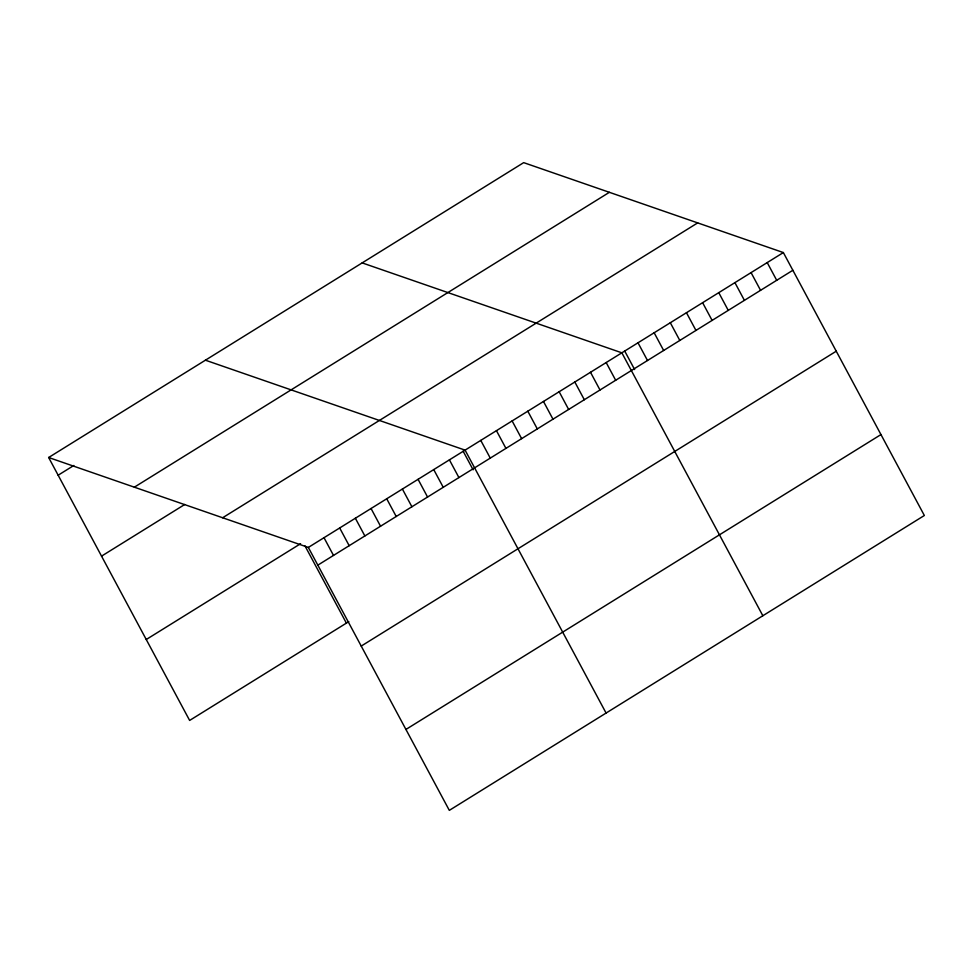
<?xml version="1.0" encoding="UTF-8"?>
<svg xmlns="http://www.w3.org/2000/svg" width="973" height="973" viewBox="0 0 973 973"><rect width="100%" height="100%" fill="white"/><g stroke="black" fill="none" stroke-linecap="round" stroke-linejoin="round"><path stroke-width="1.46" d="M48.65 457.505L523.681 162.637L783.362 252.566L924.35 515.495L449.319 810.363L308.332 547.434L48.65 457.505L189.638 720.434L348.808 621.625M58.149 475.213L73.826 465.483M134.347 487.181L609.378 192.313M101.533 556.142L184.736 504.488M222.635 517.758L697.677 222.89M146.242 639.516L300.596 543.7M308.332 547.434L783.362 252.566M317.83 565.155L792.861 270.275M361.226 646.072L836.257 351.204M405.923 729.446L880.954 434.578M362.175 262.892L621.856 352.822L762.844 615.751M205.412 360.192L465.094 450.134L606.082 713.063M767.223 262.588L776.709 280.309M751.071 272.622L760.57 290.331M734.919 282.644L744.418 300.353M718.767 292.666L728.266 310.387M702.615 302.7L712.114 320.409M686.464 312.722L695.963 330.431M670.312 322.744L679.811 340.465M654.16 332.766L663.659 350.487M638.008 342.8L647.507 360.509M624.617 350.864L634.627 369.545M606.179 362.552L615.678 380.273M590.502 372.282L600 390.003M574.824 382.012L584.323 399.733M559.159 391.742L568.646 409.463M543.481 401.472L552.98 419.193M527.804 411.202L537.303 428.923M512.126 420.932L521.625 438.653M496.449 430.674L505.948 448.383M480.771 440.404L490.27 458.113M463.099 451.119L473.109 469.801M449.417 459.864L458.915 477.573M433.739 469.594L443.238 487.303M418.074 479.324L427.561 497.033M402.396 489.054L411.895 506.763M386.719 498.784L396.218 516.493M371.041 508.514L380.54 526.223M355.364 518.244L364.863 535.953M339.686 527.974L349.185 545.695M324.009 537.704L333.508 555.425M305.011 545.938L346.388 623.121"/></g></svg>
